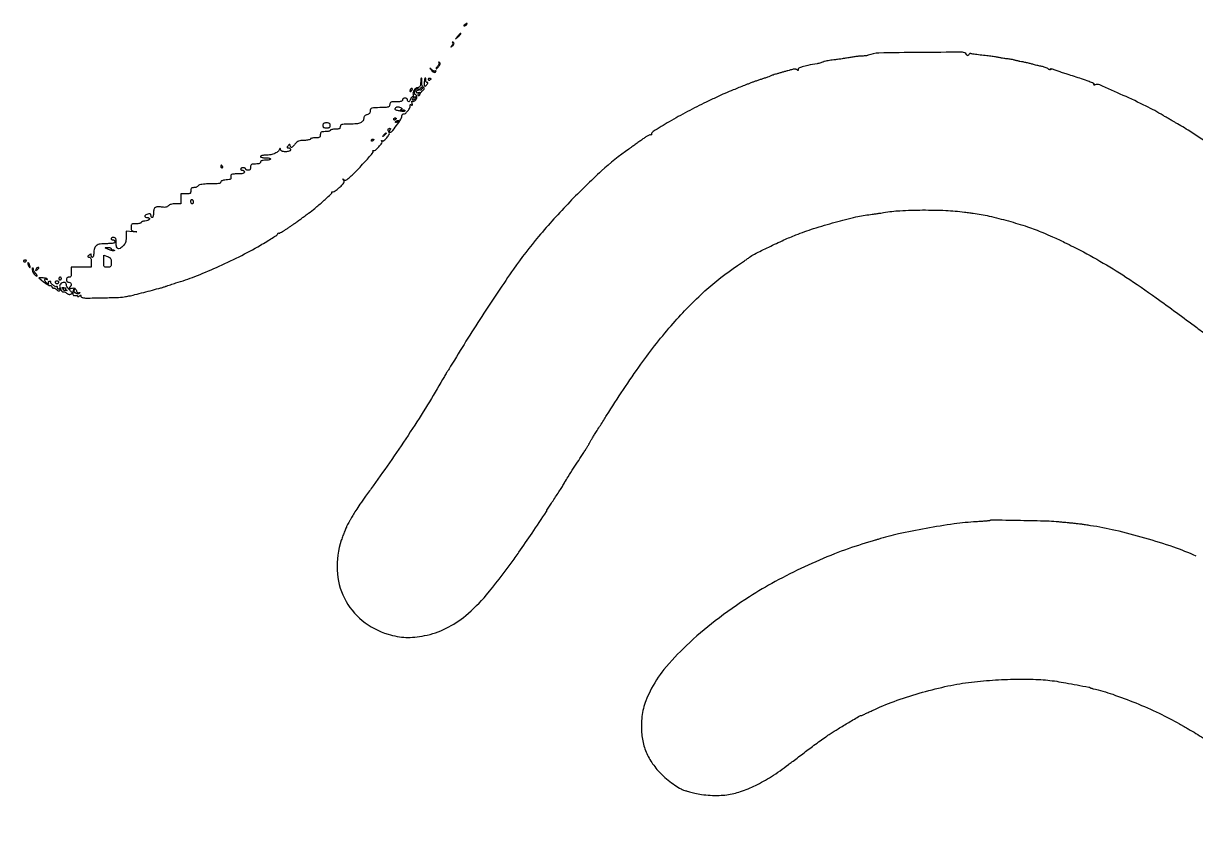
# Model space of a CAD drawing. Extents: x 123 to 7564, y 148 to 3762.
# Drawn here: x 2970 to 3911, y 1734 to 2378 of the extents above; entities that cross this region are included whole.
import ezdxf

# ---------------------------------------------------------------- set-up
doc = ezdxf.new("R2010")
doc.units = 0

msp = doc.modelspace()

# ---------------------------------------------------------------- linework, layer by layer
for points in [[(3324, 2377, 0.027275), (3323.445888, 2376.597454, 0.147021), (3323.239151, 2376.292684, 0.37991), (3323.327599, 2376.095709, 0.102799), (3323.690983, 2376.015313, 0.074131), (3324.192374, 2376.083483, 0.053889), (3324.713662, 2376.298248, 0.054031), (3325.175433, 2376.618541, 0.075854), (3325.5, 2377, 0.034464), (3325.886554, 2377.734105, 0.541951), (3325.758161, 2377.931144, 0.136158), (3325.281145, 2377.798791, 0.008108)], [(3318.404988, 2367.75), (3316.5, 2365.5), (3318.75, 2367.404988, 0.010402), (3320.102181, 2368.598996, 0.048385), (3320.795506, 2369.373826, 0.197337), (3320.898791, 2369.789444, 0.372044), (3320.654988, 2370, 0.191119), (3320.44834, 2369.918017, 0.007508), (3319.851732, 2369.339063, 0.012381), (3319.159969, 2368.612165, 0.008332)], [(3314.324657, 2362.342009, -0.188967), (3314.485663, 2361.973454, -0.073134), (3314.424724, 2361.409651, -0.05878), (3314.167948, 2360.749775, -0.04346), (3313.741324, 2360.092009, 0.002309), (3312.977097, 2359.102491, 0.480912), (3313.00289, 2358.998672, 0.27909), (3313.14961, 2359.015406, 0.001748), (3314.23899, 2359.863307, 0.086231), (3315.112532, 2360.831847, 0.13852), (3315.424789, 2361.891573, 0.209296), (3315.092387, 2362.674776, 0.191487), (3314.274316, 2363, 0.159357), (3314.101343, 2362.943435, 0.259352), (3314.038449, 2362.806715, 0.133007), (3314.113507, 2362.59508, 0.04506)], [(3303.252182, 2346.491477, -0.194858), (3303.418201, 2346.039271, -0.074142), (3303.294987, 2345.366171, -0.058954), (3302.922725, 2344.589259, -0.042766), (3302.341646, 2343.825021, 0.02168), (3301.734127, 2343.092239, 0.034471), (3301.287946, 2342.411136, 0.038003), (3301.029828, 2341.855754, 0.29912), (3301.089464, 2341.59181, 0.356439), (3301.348717, 2341.570376, 0.032663), (3301.893902, 2342.000185, 0.030718), (3302.550407, 2342.668525, 0.018239), (3303.251479, 2343.53801, 0.022382), (3304.066905, 2344.736732, 0.097998), (3304.365072, 2345.535621, 0.181975), (3304.247312, 2346.122073, 0.123216), (3303.751479, 2346.600394, 0.017176), (3303.299596, 2346.840194, 0.168649), (3303.088575, 2346.865506, 0.520378), (3303.045707, 2346.763082, 0.043402)], [(3297.383647, 2340.273581, 0.057821), (3298.615229, 2339.119115, 0.122409), (3299.815292, 2338.620246, 0.233393), (3300.641899, 2338.883404, 0.203753), (3301, 2339.725684, 0.163912), (3300.942188, 2339.897295, 0.258586), (3300.803526, 2339.958362, 0.130066), (3300.588413, 2339.879858, 0.044227), (3300.331152, 2339.664485, -0.234177), (3299.929532, 2339.52901, -0.060208), (3299.247439, 2339.706814, -0.048385), (3298.427036, 2340.125581, -0.032794), (3297.581152, 2340.747818, 0.000482), (3296.071522, 2342.016336, 0.506092), (3295.999489, 2341.998772, 0.280868), (3296.015819, 2341.892879, 0.00039)], [(3288.892171, 2333.75, 0.081043), (3288.844188, 2333.558474, 0.001673), (3288.7647, 2332.571913, 0.003873), (3288.684404, 2331.415194, 0.002591), (3288.609645, 2330.090556, -0.029463), (3288.427045, 2328.438823, -0.087953), (3288.04442, 2327.372341, -0.127146), (3287.415725, 2326.727678, -0.100151), (3286.49487, 2326.396368, 0.112276), (3284.740316, 2325.717165, 0.09154), (3283.298635, 2324.303658, 0.095294), (3282.49838, 2322.524491, 0.135826), (3282.562698, 2320.802457, -0.049373), (3282.708882, 2320.112085, -0.085984), (3282.672978, 2319.529472, -0.129147), (3282.468324, 2319.145756, -0.208953), (3282.134775, 2319, 0.162178), (3281.705805, 2318.857103, 0.060682), (3281.24206, 2318.4125, 0.051981), (3280.816746, 2317.765289, 0.042572), (3280.5, 2317, -0.071168), (3279.841125, 2315.634034, -0.197997), (3278.972074, 2315.054252, -0.331592), (3278.277589, 2315.383725, -0.122472), (3278, 2316.5, 0.130775), (3277.846791, 2317.075754, 0.10214), (3277.416667, 2317.5625, 0.08892), (3276.769411, 2317.888136, 0.072314), (3276, 2318, 0.072314), (3275.230589, 2317.888136, 0.08892), (3274.583333, 2317.5625, 0.10214), (3274.153209, 2317.075754, 0.130775), (3274, 2316.5, -0.198703), (3273.708015, 2315.794282, -0.123337), (3272.928258, 2315.326058, -0.05952), (3271.490111, 2315.069653, -0.014385), (3269.069551, 2315, 0.012653), (3266.251481, 2314.928675, 0.088803), (3264.918425, 2314.61971, 0.173977), (3264.204262, 2313.955201, 0.084151), (3263.819551, 2312.75, -0.07222), (3263.485654, 2311.611461, -0.149123), (3262.876112, 2310.924179, -0.10531), (3261.827031, 2310.553834, -0.026127), (3260, 2310.412372, 0.00239), (3251.876877, 2310.170134, 0.048777), (3249.443635, 2309.846896, 0.205516), (3248.399017, 2309.077331, 0.133402), (3248, 2307.608408, -0.063382), (3247.855004, 2306.46918, -0.11005), (3247.423078, 2305.623923, -0.104882), (3246.655948, 2305.015949, -0.053868), (3245.5, 2304.589356, 0.055478), (3244.473747, 2304.206878, 0.077254), (3243.678194, 2303.63677, 0.089607), (3243.175835, 2302.927209, 0.10977), (3243, 2302.135936, -0.147997), (3242.291846, 2299.795876, -0.140268), (3240.392686, 2298.182038, -0.081527), (3236.993277, 2297.266992, -0.025068), (3231.671259, 2297, 0.005706), (3227.088908, 2296.947704, 0.058118), (3225.208907, 2296.684822, 0.179132), (3224.336791, 2296.075879, 0.152862), (3224, 2295, -0.094959), (3223.804216, 2293.978414, -0.184152), (3223.25, 2293.375, -0.098846), (3222.150836, 2293.074821, -0.017388), (3220, 2293, 0.023598), (3218.467056, 2292.92761, 0.037669), (3217.175, 2292.70625, 0.04382), (3216.251055, 2292.387127, 0.295869), (3216, 2292, -0.295869), (3215.748945, 2291.612873, -0.04382), (3214.825, 2291.29375, -0.037669), (3213.532944, 2291.07239, -0.023598), (3212, 2291, 0.016149), (3209.678456, 2290.925001, 0.124134), (3208.65, 2290.59375, 0.201266), (3208.151756, 2289.888366, 0.05449), (3208, 2288.5, -0.05449), (3207.848244, 2287.111634, -0.201266), (3207.35, 2286.40625, -0.124134), (3206.321544, 2286.074999, -0.016149), (3204, 2286, 0.023598), (3202.467056, 2285.92761, 0.037669), (3201.175, 2285.70625, 0.04382), (3200.251055, 2285.387127, 0.295869), (3200, 2285, -0.320489), (3199.721695, 2284.610409, -0.032346), (3198.557363, 2284.29375, -0.031056), (3196.97135, 2284.072217, -0.019175), (3195.088894, 2284, 0.021391), (3192.329503, 2283.881896, 0.074625), (3190.600418, 2283.468784, 0.086736), (3189.209232, 2282.603278, 0.035443), (3187.653454, 2281, -0.009164), (3185.706441, 2278.770368, -0.124917), (3184.815501, 2278.178869, -0.381512), (3184.235728, 2278.418132, -0.064493), (3183.823324, 2279.655726, 0.020791), (3183.592652, 2280.621624, 0.335499), (3183.341592, 2280.811451, 0.212689), (3182.990555, 2280.655053, 0.010103), (3182.127555, 2279.655726, 0.014596), (3181.388962, 2278.709798, 0.198445), (3181.286268, 2278.29365, 0.333192), (3181.52628, 2278.05731, 0.033623), (3182.377555, 2278, -0.091307), (3182.996941, 2277.885941, -0.095788), (3183.523407, 2277.559375, -0.099536), (3183.875699, 2277.072293, -0.107348), (3184, 2276.5, -0.340322), (3183.00627, 2275.209108, -0.072547), (3180.000192, 2274.86539, -0.070281), (3176.965105, 2275.390528, -0.315629), (3175.936614, 2276.75, 0.01918), (3175.873434, 2277.595781, 0.511674), (3175.705054, 2277.690407, 0.183063), (3175.470191, 2277.450507, 0.007425), (3174.99187, 2276.312261, -0.155611), (3173.623815, 2274.660471, -0.054752), (3170.83462, 2273.275301, -0.047786), (3167.216401, 2272.328082, -0.039728), (3163.25, 2272.005577, 0.029143), (3162.004819, 2271.930794, 0.045484), (3160.954688, 2271.707888, 0.057172), (3160.22123, 2271.385362, 0.266635), (3160, 2271, 0.295869), (3160.251055, 2270.612873, 0.04382), (3161.175, 2270.29375, 0.037669), (3162.467056, 2270.07239, 0.023598), (3164, 2270, -0.023598), (3165.532944, 2269.92761, -0.037669), (3166.825, 2269.70625, -0.04382), (3167.748945, 2269.387127, -0.295869), (3168, 2269, -0.295869), (3167.748945, 2268.612873, -0.04382), (3166.825, 2268.29375, -0.037669), (3165.532944, 2268.07239, -0.023598), (3164, 2268, 0.020272), (3162.111825, 2267.923415, 0.069535), (3160.916667, 2267.65625, 0.128937), (3160.249641, 2267.184843, 0.176579), (3160, 2266.5, -0.176579), (3159.750359, 2265.815157, -0.128937), (3159.083333, 2265.34375, -0.069535), (3157.888175, 2265.076585, -0.020272), (3156, 2265, 0.016149), (3153.678456, 2264.925001, 0.124134), (3152.65, 2264.59375, 0.201266), (3152.151756, 2263.888366, 0.05449), (3152, 2262.5, -0.044917), (3151.893532, 2261.317234, -0.124434), (3151.55, 2260.5625, -0.149477), (3150.935258, 2260.142566, -0.07578), (3150, 2260, -0.048028), (3149.234582, 2260.073693, -0.068025), (3148.5875, 2260.29375, -0.088204), (3148.151477, 2260.618118, -0.191087), (3148, 2261, 0.191087), (3147.848523, 2261.381882, 0.088204), (3147.4125, 2261.70625, 0.068025), (3146.765418, 2261.926307, 0.048028), (3146, 2262, 0.048028), (3145.234582, 2261.926307, 0.068025), (3144.5875, 2261.70625, 0.088204), (3144.151477, 2261.381882, 0.191087), (3144, 2261, 0.148195), (3144.115568, 2260.618646, 0.098894), (3144.440625, 2260.29375, 0.082425), (3144.926543, 2260.074694, 0.064853), (3145.5, 2260, -0.099038), (3146.072457, 2259.885486, -0.097945), (3146.559375, 2259.559375, -0.097945), (3146.885486, 2259.072457, -0.099038), (3147, 2258.5, -0.212804), (3146.680571, 2257.783464, -0.117717), (3145.822857, 2257.317411, -0.053989), (3144.221253, 2257.066322, -0.011909), (3141.437142, 2257, 0.00785), (3138.033944, 2256.946565, 0.093645), (3136.754484, 2256.662943, 0.246945), (3136.224532, 2256.009875, 0.084113), (3136.187142, 2254.75, -0.072241), (3136.179673, 2253.51963, -0.214296), (3135.732968, 2252.826541, -0.112169), (3134.676909, 2252.437842, -0.014262), (3132.25, 2252.192502, 0.021194), (3130.341147, 2251.972769, 0.058471), (3129.03986, 2251.6073, 0.098074), (3128.273014, 2251.098141, 0.199886), (3128, 2250.442502, -0.277391), (3127.570686, 2249.728204, -0.07965), (3126.298086, 2249.293047, -0.03582), (3123.938486, 2249.058907, -0.006824), (3119.622445, 2249, 0.009021), (3115.519142, 2248.925963, 0.029648), (3112.823168, 2248.668088, 0.045842), (3111.031262, 2248.217668, 0.135874), (3110, 2247.5, -0.077115), (3109.350236, 2246.925329, -0.044437), (3108.42239, 2246.440625, -0.043151), (3107.379233, 2246.110678, -0.055078), (3106.377555, 2246, 0.051079), (3105.191986, 2245.878567, 0.152761), (3104.487756, 2245.487125, 0.145926), (3104.113319, 2244.750896, 0.045203), (3104, 2243.5, -0.05449), (3103.848244, 2242.111634, -0.201266), (3103.35, 2241.40625, -0.124134), (3102.321544, 2241.074999, -0.016149), (3100, 2241), (3096, 2241), (3096, 2237), (3096, 2233), (3091.622445, 2233, 0.026459), (3089.678868, 2232.897076, 0.041855), (3088.041243, 2232.58302, 0.050716), (3086.76309, 2232.080669, 0.100901), (3085.918833, 2231.402199, -0.08364), (3085.12651, 2230.719546, -0.078247), (3084.13621, 2230.314657, -0.064054), (3082.900321, 2230.18565, -0.034251), (3081.368946, 2230.327554, 0.034802), (3077.689518, 2230.664419, 0.142048), (3075.542765, 2230.092221, 0.188867), (3074.382031, 2228.58036, 0.070474), (3074, 2225.883369, -0.024317), (3073.92758, 2224.39517, -0.038715), (3073.70625, 2223.14074, -0.045643), (3073.386796, 2222.246921, -0.291977), (3073, 2222, -0.148195), (3072.618646, 2222.115568, -0.098894), (3072.29375, 2222.440625, -0.082425), (3072.074694, 2222.926543, -0.064853), (3072, 2223.5, 0.108648), (3071.793328, 2224.439879, 0.224239), (3071.229264, 2224.911829, 0.127066), (3070.220209, 2224.914615, 0.029106), (3068.581787, 2224.393011, 0.078201), (3067.353014, 2223.685392, 0.28183), (3067.061968, 2222.869919, 0.272224), (3067.656468, 2222.216427, 0.075409), (3069.083333, 2222, -0.137678), (3070.513748, 2221.598518, -0.428711), (3070.703163, 2220.724883, -0.156052), (3069.394175, 2219.699121, -0.064246), (3067.172988, 2219.186642, 0.02759), (3065.95746, 2218.998448, 0.041651), (3064.932065, 2218.690194, 0.049464), (3064.208191, 2218.318723, 0.254761), (3064, 2217.936642, -0.30418), (3063.756442, 2217.573332, -0.039929), (3062.825, 2217.275138, -0.035438), (3061.533045, 2217.067745, -0.022084), (3060, 2217, 0.015761), (3057.573054, 2216.923477, 0.143778), (3056.589847, 2216.566094, 0.20109), (3056.123751, 2215.787948, 0.035711), (3056, 2214.057498, 0.039924), (3056.133768, 2212.384867, 0.171428), (3056.604927, 2211.520702, 0.134307), (3057.589121, 2211.026866, 0.021137), (3059.75, 2210.687506, -0.012339), (3060.713411, 2210.553524, -0.905022), (3060.709375, 2210.489773, -0.022152), (3059.819434, 2210.496802, -0.002352), (3057.75, 2210.614676), (3052, 2210.969335), (3052, 2206.158982, -0.0228), (3051.88657, 2203.672748, -0.05726), (3051.516713, 2201.899066, -0.070918), (3050.815361, 2200.489061, -0.053409), (3049.685549, 2199.174314, -0.04647), (3047.118191, 2197.176358, -0.24385), (3045.39318, 2197.020551, -0.25186), (3044.310537, 2198.334842, -0.048938), (3044, 2201.5, 0.013964), (3043.930739, 2203.979415, 0.090841), (3043.638889, 2205.1875, 0.188085), (3043.035525, 2205.785276, 0.102588), (3042, 2206, 0.048028), (3041.234582, 2205.926307, 0.068025), (3040.5875, 2205.70625, 0.088204), (3040.151477, 2205.381882, 0.191087), (3040, 2205, 0.148195), (3040.115568, 2204.618646, 0.098894), (3040.440625, 2204.29375, 0.082425), (3040.926543, 2204.074694, 0.064853), (3041.5, 2204, -0.099038), (3042.072457, 2203.885486, -0.097945), (3042.559375, 2203.559375, -0.097945), (3042.885486, 2203.072457, -0.099038), (3043, 2202.5, -0.237333), (3042.631191, 2201.766778, -0.105617), (3041.620373, 2201.305328, -0.045622), (3039.707014, 2201.061755, -0.00886), (3036.222241, 2201, 0.035271), (3031.158168, 2200.642324, 0.123798), (3028.154468, 2199.41687, 0.161959), (3026.542034, 2197.13885, 0.073841), (3026, 2193.488569, -0.027116), (3025.927454, 2192.151844, -0.042708), (3025.70625, 2191.024767, -0.052528), (3025.385659, 2190.231625, -0.277219), (3025, 2190, -0.159372), (3024.618582, 2190.124743, -0.096868), (3024.29375, 2190.476593, -0.078585), (3024.074395, 2191.00198, -0.059737), (3024, 2191.622445, 0.033623), (3023.94269, 2192.47372, 0.333192), (3023.70635, 2192.713732, 0.198445), (3023.290202, 2192.611038, 0.014596), (3022.344274, 2191.872445, 0.010103), (3021.344947, 2191.009445, 0.212689), (3021.188549, 2190.658408, 0.335499), (3021.378376, 2190.407348, 0.020791), (3022.344274, 2190.176676, -0.138533), (3023.107758, 2189.790615, -0.114452), (3023.624, 2189.035063, -0.070197), (3023.914463, 2187.801915, -0.022795), (3024, 2185.926676), (3024, 2182), (3016, 2182), (3008, 2182), (3008, 2178, -0.017388), (3007.925179, 2175.849164, -0.098846), (3007.625, 2174.75, -0.184152), (3007.021586, 2174.195784, -0.094959), (3006, 2174, 0.072254), (3005.126841, 2173.873159, 0.124864), (3004.5, 2173.5, 0.124864), (3004.126841, 2172.873159, 0.072254), (3004, 2172, 0.072254), (3004.126841, 2171.126841, 0.124864), (3004.5, 2170.5, 0.124864), (3005.126841, 2170.126841, 0.072254), (3006, 2170, -0.128139), (3007.289133, 2169.664108, -0.22158), (3007.924537, 2168.783241, -0.164945), (3007.745765, 2167.497488, -0.072893), (3006.75, 2166.074672, 0.040383), (3006.208481, 2165.398734, 0.447273), (3006.283478, 2165.100619, 0.15596), (3006.796788, 2165.010525, 0.009956), (3008.322225, 2165.249807, -0.037575), (3009.822349, 2165.400913, -0.126116), (3010.777212, 2165.181735, -0.136479), (3011.465626, 2164.543209, -0.047128), (3012.070352, 2163.31496, 0.042255), (3012.526454, 2162.365382, 0.087214), (3013.059259, 2161.740748, 0.132956), (3013.616141, 2161.487893, 0.18079), (3014.152636, 2161.594334, -0.028827), (3014.613128, 2161.843478, -0.316258), (3014.809059, 2161.808974, -0.315497), (3014.843281, 2161.61273, -0.028757), (3014.59382, 2161.151804, -0.270045), (3013.473458, 2160.554628, -0.124849), (3011.833239, 2161.037324, -0.116739), (3010.55026, 2162.274057, -0.238824), (3010.410986, 2163.62863, 0.036553), (3010.572202, 2164.162372, 0.132326), (3010.557131, 2164.513748, 0.315263), (3010.389581, 2164.642184, 0.150313), (3010.113546, 2164.570175, 0.148609), (3009.780444, 2164.192038, 0.039618), (3009.503667, 2163.428859, 0.036545), (3009.313541, 2162.46956, 0.030659), (3009.25, 2161.434294, 0.031121), (3009.331247, 2160.130216, 0.151548), (3009.63303, 2159.463859, 0.211271), (3010.192929, 2159.208216, 0.06702), (3011.125, 2159.322437, -0.050239), (3011.842971, 2159.434905, -0.083862), (3012.449219, 2159.366511, -0.121902), (3012.849996, 2159.135826, -0.204248), (3013, 2158.783936, 0.262231), (3013.150318, 2158.517032, 0.18852), (3013.494637, 2158.457111, 0.085738), (3014.038651, 2158.669005, 0.034771), (3014.691958, 2159.127555, -0.017267), (3015.309514, 2159.594085, -0.096056), (3015.686945, 2159.763053, -0.513272), (3015.801669, 2159.662632, -0.111226), (3015.703206, 2159.36369, 0.159884), (3015.592867, 2158.87631, 0.146998), (3015.786971, 2158.399158, 0.10424), (3016.290322, 2157.988098, 0.055381), (3017.045002, 2157.698483, 0.066564), (3020.170649, 2157.312565, 0.002291), (3032.50152, 2157.493441, 0.004108), (3044.360315, 2157.819232, 0.024599), (3050.515069, 2158.342848, 0.017398), (3054.26029, 2158.981315, 0.008652), (3058.958704, 2160.036649, 0.004513), (3066.186108, 2161.861158, 0.000757), (3080, 2165.503673, 0.009053), (3081.102959, 2165.817774, 0.006064), (3082.353125, 2166.215029, 0.006107), (3083.555307, 2166.629513, 0.011965), (3084.5, 2166.993922, -0.01527), (3085.613584, 2167.415047, -0.003465), (3087.528125, 2168.058186, -0.003585), (3089.747656, 2168.769116, -0.003476), (3092, 2169.455643, 0.020451), (3107.094731, 2174.62265, 0.012267), (3124.584807, 2181.919243, 0.011818), (3142.721481, 2190.533105, 0.013007), (3159.851434, 2199.737201, 0.005395), (3165.004318, 2202.755327, 0.008095), (3169.428743, 2205.509713, 0.00398), (3173.103472, 2207.922427, 0.155088), (3173.706219, 2208.676801, -0.055656), (3173.94974, 2209.14731, -0.08615), (3174.264404, 2209.477926, -0.117222), (3174.597201, 2209.620541, -0.183275), (3174.89959, 2209.562057, 0.254602), (3175.376872, 2209.535797, 0.012369), (3176.842506, 2210.277309, 0.017594), (3178.595879, 2211.300651, 0.011524), (3180.544805, 2212.595811, -0.000791), (3182.625281, 2214.043718, -0.000718), (3184.778787, 2215.532827, -0.000718), (3186.709656, 2216.859811, -0.002309), (3188, 2217.735142, 0.005952), (3189.146164, 2218.524919, 0.003234), (3190.536514, 2219.521113, 0.003221), (3191.937919, 2220.552867, 0.005096), (3193.124304, 2221.457131, -0.003872), (3194.333906, 2222.383784, -0.002198), (3195.811327, 2223.487407, -0.002195), (3197.30958, 2224.586214, -0.00362), (3198.586424, 2225.5, 0.020931), (3203.630263, 2229.380503, 0.008446), (3210.193358, 2235.073472, 0.002271), (3216.934856, 2241.17924, 0.287623), (3217.225223, 2242.227706, -0.081127), (3217.185037, 2242.539815, -0.24727), (3217.287659, 2242.719606, -0.217521), (3217.50817, 2242.750445, -0.066135), (3217.823625, 2242.609006, 0.269211), (3218.389352, 2242.593376, 0.01888), (3219.807028, 2243.43565, 0.022657), (3221.503251, 2244.644419, 0.014822), (3223.349469, 2246.180926, 0.010138), (3225.87344, 2248.504175, 0.067514), (3226.934673, 2249.839057, 0.160792), (3227.163017, 2250.869827, 0.141338), (3226.751068, 2251.89625, -0.002146), (3225.992034, 2252.877919, -0.37583), (3225.999993, 2252.999993, -0.376568), (3226.121914, 2253.008101, -0.002148), (3227.103248, 2252.249348, 0.27465), (3228.435637, 2252.080046, 0.067338), (3230.40561, 2253.272089, 0.02726), (3233.571501, 2256.123283, 0.003623), (3239.879535, 2262.552307, 0.006453), (3244.119683, 2267.051656, 0.01045), (3247.594062, 2270.997516, 0.00443), (3250.407343, 2274.391025, 0.319474), (3250.451957, 2275.077735, -0.053692), (3250.282155, 2275.432604, -0.184708), (3250.288749, 2275.683366, -0.274913), (3250.448662, 2275.803086, -0.101855), (3250.739773, 2275.774777, 0.264578), (3252.214483, 2276.100452, 0.025094), (3254.929856, 2278.812742, 0.024556), (3257.353594, 2281.76931, 0.306916), (3257.411348, 2283.143442, -0.029016), (3257.169997, 2283.589934, -0.263632), (3257.186612, 2283.802539, -0.357195), (3257.359727, 2283.854412, -0.039662), (3257.754341, 2283.651826, 0.330031), (3259.135744, 2283.768105, 0.039507), (3261.403321, 2286.105232, 0.039168), (3263.303162, 2288.80604, 0.280389), (3263.284807, 2290.334672, -0.043585), (3262.592737, 2291.691622, -0.120062), (3262.43808, 2292.746776, -0.211864), (3262.806369, 2293.403651, -0.161956), (3263.597069, 2293.666667, -0.057027), (3264.180358, 2293.599923, -0.276038), (3264.410735, 2293.378082, -0.207313), (3264.357763, 2293.010769, -0.035181), (3263.935565, 2292.422361, 0.056395), (3263.57567, 2291.873109, 0.104007), (3263.438917, 2291.35928, 0.135528), (3263.534348, 2290.92554, 0.133596), (3263.83914, 2290.599417, 0.37486), (3265.21166, 2290.826157, 0.010974), (3269.140408, 2295.807262, 0.015627), (3272.739335, 2300.906073, 0.138894), (3273.562691, 2303.5, -0.063346), (3273.681161, 2304.244243, -0.093962), (3273.980426, 2304.830833, -0.121356), (3274.407979, 2305.169657, -0.162377), (3274.896734, 2305.221985, 0.241657), (3276.313806, 2305.597343, 0.040671), (3278.300786, 2307.70329, 0.0416), (3279.943073, 2310.146091, 0.185708), (3280.182211, 2311.824751, -0.059232), (3280.124533, 2312.359724, -0.245132), (3280.273186, 2312.637277, -0.236412), (3280.591434, 2312.68018, -0.055877), (3281.090642, 2312.44398, 0.081897), (3281.615982, 2312.227947, 0.352945), (3281.89893, 2312.365282, 0.153438), (3281.965176, 2312.850005, 0.021779), (3281.750782, 2313.845008, -0.026074), (3281.586069, 2314.642635, -0.066744), (3281.57535, 2315.23105, -0.174972), (3281.713589, 2315.509012, -0.341526), (3281.945937, 2315.533413, 0.24488), (3283.144091, 2315.445472, 0.103284), (3284.503608, 2316.401503, 0.095263), (3285.443449, 2317.893512, 0.186773), (3285.447437, 2319.276381, 0.03774), (3285.135397, 2319.936025, 0.046473), (3284.745492, 2320.493687, 0.053343), (3284.339918, 2320.88006, 0.16512), (3283.986631, 2321, -0.418595), (3283.463554, 2321.530949, -0.084264), (3283.731989, 2322.980839, -0.063122), (3284.559927, 2324.581781, -0.151399), (3285.598542, 2325.39944, -0.060361), (3286.134967, 2325.534034, -0.106273), (3286.588322, 2325.494724, -0.150175), (3286.886063, 2325.292613, -0.170707), (3287, 2324.968615, -0.102345), (3286.923543, 2324.599, -0.098664), (3286.70625, 2324.284531, -0.097132), (3286.381687, 2324.07383, -0.095827), (3286, 2324, 0.109914), (3285.618501, 2323.91511, 0.099889), (3285.29375, 2323.674822, 0.095054), (3285.075946, 2323.315658, 0.089132), (3285, 2322.893011, 0.173013), (3285.132749, 2322.520858, 0.151815), (3285.478449, 2322.292286, 0.105146), (3286.008268, 2322.253356, 0.057622), (3286.641444, 2322.415903, -0.012731), (3287.541716, 2322.735322, -0.389672), (3287.741192, 2322.644403, -0.27071), (3287.707299, 2322.382614, -0.008807), (3287.018999, 2321.522892, 0.025256), (3286.498538, 2320.827094, 0.125429), (3286.335979, 2320.370694, 0.296009), (3286.475102, 2320.105392, 0.128765), (3286.877555, 2320, 0.084286), (3287.306203, 2320.072775, 0.093202), (3287.670282, 2320.282307, 0.100484), (3287.913758, 2320.594464, 0.116046), (3288, 2320.961045, -0.127456), (3288.127105, 2321.451569, -0.027875), (3288.596376, 2322.195391, -0.027313), (3289.253048, 2323.018876, -0.023251), (3290.030216, 2323.813523, 0.020555), (3291.117572, 2324.913414, 0.141321), (3291.450158, 2325.588459, 0.212579), (3291.301736, 2326.189951, 0.05436), (3290.587232, 2326.927604, -0.096279), (3290.015848, 2327.625425, -0.058619), (3289.622206, 2328.619517, -0.05234), (3289.436482, 2329.805402, -0.044192), (3289.484196, 2331.075126, 0.023807), (3289.606944, 2332.63992, 0.062204), (3289.501735, 2333.761039, 0.364317), (3289.220597, 2333.976646, 0.287305)], [(3280.666667, 2325.333333, 0.063896), (3280.411277, 2325.002755, 0.039129), (3280.195833, 2324.558958, 0.038674), (3280.048893, 2324.07784, 0.054831), (3280, 2323.633333, 0.142677), (3280.093678, 2323.31173, 0.290264), (3280.322581, 2323.204271, 0.131573), (3280.693024, 2323.355562, 0.034019), (3281.183333, 2323.783333, 0.041736), (3281.5985, 2324.274266, 0.061283), (3281.867292, 2324.770833, 0.080535), (3281.959631, 2325.197768, 0.212536), (3281.85, 2325.483333, 0.128169), (3281.601612, 2325.629018, 0.100736), (3281.289271, 2325.652396, 0.089268), (3280.96028, 2325.549128, 0.075941)], [(3289.183333, 2324.783333, -0.034019), (3288.693024, 2324.355562, -0.131573), (3288.322581, 2324.204271, -0.290264), (3288.093678, 2324.31173, -0.142677), (3288, 2324.633333, -0.094783), (3288.175276, 2325.54964, -0.102202), (3288.674729, 2326.309147, -0.145728), (3289.299565, 2326.647242, -0.253202), (3289.85, 2326.483333, -0.212536), (3289.959631, 2326.197768, -0.080535), (3289.867292, 2325.770833, -0.061283), (3289.5985, 2325.274266, -0.041736)], [(3291.9311, 2333.75, 0.038879), (3291.595875, 2332.018201, 0.025892), (3291.471134, 2329.999537, 0.019083), (3291.523161, 2328.156347, 0.242291), (3291.869754, 2327.580496, 0.243712), (3292.240478, 2327.552465, 0.067035), (3292.759507, 2327.861124, 0.051703), (3293.332491, 2328.420842, 0.0339), (3293.873673, 2329.169326, 0.020528), (3294.299887, 2329.918588, 0.083123), (3294.459732, 2330.417112, 0.384484), (3294.345638, 2330.587625, 0.202853), (3294.073825, 2330.545626, -0.225734), (3293.462694, 2330.478408, -0.208206), (3292.996155, 2330.908718, -0.101166), (3292.783107, 2331.891011, -0.042159), (3292.881579, 2333.25, 0.157467), (3292.814614, 2333.676421, 0.155841), (3292.510723, 2333.985254, 0.218605), (3292.159293, 2334.00419, 0.235532)], [(3294.613087, 2332.817021, 0.108766), (3294.88478, 2332.536973, 0.099739), (3295.257398, 2332.385962, 0.095385), (3295.673795, 2332.387618, 0.090093), (3296.069098, 2332.542705, 0.02679), (3296.852054, 2333.086603, 0.350126), (3296.929499, 2333.40792, 0.269722), (3296.618676, 2333.623697, 0.019984), (3295.543989, 2333.666667, 0.059057), (3295.024148, 2333.605052, 0.126631), (3294.669932, 2333.417083, 0.191218), (3294.534562, 2333.139071, 0.158515)], [(3283.979944, 2317.475834, -0.030935), (3283.46205, 2316.924986, -0.05004), (3282.952146, 2316.533822, -0.066988), (3282.52273, 2316.341746, -0.274667), (3282.257364, 2316.409303, -0.264952), (3282.077607, 2317.065454, -0.097357), (3282.506143, 2317.964713, -0.084765), (3283.310438, 2318.733547, -0.149534), (3284.181462, 2319, -0.176123), (3284.514408, 2318.878966, -0.256649), (3284.625144, 2318.594311, -0.110288), (3284.451416, 2318.120064, -0.030483)], [(3272.502058, 2310.360837, -0.028703), (3273.328105, 2309.988179, -0.224533), (3273.575867, 2309.660819, -0.258538), (3273.462567, 2309.294379, -0.03683), (3272.833846, 2308.77409, 0.031106), (3272.306522, 2308.347773, 0.526678), (3272.332943, 2308.161351, 0.160305), (3272.691231, 2308.109919, 0.010107), (3273.75, 2308.319634, -0.041655), (3274.611953, 2308.43451, -0.06968), (3275.339063, 2308.368964, -0.10269), (3275.8243, 2308.144245, -0.237424), (3276, 2307.795089, -0.302684), (3275.748709, 2307.418016, -0.077842), (3275.000857, 2307.235198, -0.047552), (3273.824339, 2307.247725, -0.019749), (3272.25, 2307.477894, -0.007195), (3269.398328, 2308.053153, -0.090577), (3268.388487, 2308.473111, -0.294715), (3268.131937, 2309.043265, -0.101142), (3268.458881, 2309.933469, -0.094045), (3269.103186, 2310.637525, -0.135021), (3269.886086, 2310.944546, -0.091182), (3270.946707, 2310.863195, -0.027005)], [(3210, 2296, 0.081208), (3210.159458, 2295.024683, 0.166173), (3210.625, 2294.416667, 0.116834), (3211.499083, 2294.092253, 0.030703), (3213, 2294, 0.030703), (3214.500917, 2294.092253, 0.116834), (3215.375, 2294.416667, 0.166173), (3215.840542, 2295.024683, 0.081208), (3216, 2296, 0.081208), (3215.840542, 2296.975317, 0.166173), (3215.375, 2297.583333, 0.116834), (3214.500917, 2297.907747, 0.030703), (3213, 2298, 0.030703), (3211.499083, 2297.907747, 0.116834), (3210.625, 2297.583333, 0.166173), (3210.159458, 2296.975317, 0.081208)], [(3269, 2301.559017, -0.151918), (3268.934461, 2301.34829, -0.038439), (3268.70625, 2301.066025, -0.035638), (3268.382774, 2300.768994, -0.029505), (3268, 2300.5, -0.082592), (3267.6179, 2300.343488, -0.161196), (3267.29375, 2300.3746, -0.182303), (3267.078288, 2300.586039, -0.108972), (3267, 2300.940983, -0.093332), (3267.076123, 2301.345238, -0.09642), (3267.29375, 2301.688914, -0.099167), (3267.618444, 2301.918938, -0.105053), (3268, 2302, -0.042167), (3268.382849, 2301.967655, -0.061769), (3268.70625, 2301.870461, -0.081139), (3268.92554, 2301.727648, -0.210953)], [(3271, 2299.606989, -0.2252), (3270.911231, 2299.419896, -0.029412), (3270.544118, 2299.154486, -0.029555), (3270.042538, 2298.875192, -0.020646), (3269.448062, 2298.618443, -0.036408), (3268.868281, 2298.443138, -0.155351), (3268.512472, 2298.474315, -0.32948), (3268.393111, 2298.674071, -0.1144), (3268.507079, 2299.011454, -0.115814), (3269.098109, 2299.603931, -0.080554), (3269.973761, 2299.969265, -0.115534), (3270.708846, 2299.972535, -0.349578)], [(3261, 2289.622445, -0.184603), (3260.91885, 2289.410139, -0.013803), (3260.485938, 2288.952641, -0.017649), (3259.920402, 2288.425681, -0.012436), (3259.25, 2287.872445, -0.001576), (3258.120493, 2286.99236, -0.377591), (3258, 2287, -0.377591), (3257.99236, 2287.120493, -0.001576), (3258.872445, 2288.25, -0.017685), (3259.76332, 2289.306759, -0.065617), (3260.426111, 2289.869516, -0.241985), (3260.806605, 2289.90695, -0.307699)], [(3251, 2284.559017, -0.151918), (3250.934461, 2284.34829, -0.038439), (3250.70625, 2284.066025, -0.035638), (3250.382774, 2283.768994, -0.029505), (3250, 2283.5, -0.082592), (3249.6179, 2283.343488, -0.161196), (3249.29375, 2283.3746, -0.182303), (3249.078288, 2283.586039, -0.108972), (3249, 2283.940983, -0.093332), (3249.076123, 2284.345238, -0.09642), (3249.29375, 2284.688914, -0.099167), (3249.618444, 2284.918938, -0.105053), (3250, 2285, -0.042167), (3250.382849, 2284.967655, -0.061769), (3250.70625, 2284.870461, -0.081139), (3250.92554, 2284.727648, -0.210953)], [(3128, 2263, 0.105053), (3128.081062, 2262.618444, 0.099167), (3128.311086, 2262.29375, 0.09642), (3128.654762, 2262.076123, 0.093332), (3129.059017, 2262, 0.108972), (3129.413961, 2262.078288, 0.182303), (3129.6254, 2262.29375, 0.161196), (3129.656512, 2262.6179, 0.082592), (3129.5, 2263, 0.029505), (3129.231006, 2263.382774, 0.035638), (3128.933975, 2263.70625, 0.038439), (3128.65171, 2263.934461, 0.151918), (3128.440983, 2264, 0.210953), (3128.272352, 2263.92554, 0.081139), (3128.129539, 2263.70625, 0.061769), (3128.032345, 2263.382849, 0.042167)], [(3106, 2234.440983, -0.067639), (3105.925146, 2233.890182, -0.08433), (3105.70625, 2233.423289, -0.09965), (3105.38134, 2233.111069, -0.142666), (3105, 2233, -0.195654), (3104.618015, 2233.155423, -0.086673), (3104.29375, 2233.604836, -0.066561), (3104.073608, 2234.270941, -0.0466), (3104, 2235.059017, -0.047867), (3104.071541, 2235.804599, -0.104212), (3104.29375, 2236.33165, -0.181468), (3104.621877, 2236.558599, -0.202618), (3105, 2236.5, -0.08825), (3105.382836, 2236.157656, -0.053305), (3105.70625, 2235.640225, -0.051278), (3105.925833, 2235.038022, -0.061875)], [(3040, 2197, 0.166817), (3040.133074, 2196.612237, 0.089519), (3040.514062, 2196.270559, 0.072185), (3041.080596, 2196.025421, 0.054847), (3041.75, 2195.921053, -0.024898), (3042.362784, 2195.862744, -0.147987), (3042.650632, 2195.72776, -0.444745), (3042.650888, 2195.558128, -0.086742), (3042.358535, 2195.373898, -0.12605), (3041.70823, 2195.283267, -0.026459), (3040.565806, 2195.473741, -0.026172), (3039.22805, 2195.844617, -0.022176), (3037.858535, 2196.371271, -0.001982), (3035.50995, 2197.407239, -0.196643), (3035.26482, 2197.663567, -0.513291), (3035.38224, 2197.845272, -0.004746), (3037.25, 2197.918426, -0.034581), (3038.303382, 2197.876818, -0.053479), (3039.192187, 2197.682288, -0.070695), (3039.801981, 2197.377517, -0.246349)], [(2969.613087, 2186.817021, 0.108766), (2969.88478, 2186.536973, 0.099739), (2970.257398, 2186.385962, 0.095385), (2970.673795, 2186.387618, 0.090093), (2971.069098, 2186.542705, 0.02679), (2971.852054, 2187.086603, 0.350126), (2971.929499, 2187.40792, 0.269722), (2971.618676, 2187.623697, 0.019984), (2970.543989, 2187.666667, 0.059057), (2970.024148, 2187.605052, 0.126631), (2969.669932, 2187.417083, 0.191218), (2969.534562, 2187.139071, 0.158515)], [(2973.085598, 2185.5, 0.063775), (2973.357286, 2184.026174, 0.042982), (2974.017282, 2182.445723, 0.1286), (2974.579645, 2181.826475, 0.583191), (2974.914402, 2182, 0.053798), (2974.865933, 2182.682866, 0.029384), (2974.668473, 2183.5, 0.028934), (2974.367204, 2184.315929, 0.040566), (2974, 2185, 0.025013), (2973.628728, 2185.515951, 0.099487), (2973.331527, 2185.765625, 0.36682), (2973.157983, 2185.729945, 0.181913)], [(3040, 2185.780762, -0.017882), (3039.918702, 2183.508278, -0.150941), (3039.551627, 2182.565064, -0.194328), (3038.761513, 2182.116689, -0.033085), (3037, 2182, -0.038246), (3035.183468, 2182.139155, -0.220918), (3034.402652, 2182.659428, -0.127649), (3034.063202, 2183.779521, -0.010083), (3034, 2186.913136), (3034, 2191.826272), (3037, 2190.693898, -0.039724), (3038.623473, 2189.928944, -0.126386), (3039.47675, 2189.099602, -0.110669), (3039.88649, 2187.894496, -0.026831)], [(2976.514505, 2179.924682, 0.057323), (2977.082229, 2178.119946, 0.058978), (2978.041004, 2176.509951, 0.06699), (2979.184944, 2175.373573, 0.16351), (2980.296759, 2175, 0.407904), (2980.50353, 2175.202355, 0.119231), (2980.39825, 2175.68273, 0.052609), (2979.931017, 2176.430943, 0.022717), (2979.165168, 2177.324187, -0.024078), (2978.370176, 2178.256544, -0.037932), (2977.792204, 2179.134749, -0.043955), (2977.471966, 2179.854971, -0.286453), (2977.557385, 2180.224052, 0.156235), (2977.695761, 2180.492837, 0.129515), (2977.666019, 2180.81476, 0.100874), (2977.463797, 2181.144006, 0.066437), (2977.118805, 2181.426575, 0.184573), (2976.752202, 2181.496523, 0.258475), (2976.498803, 2181.29061, 0.110648), (2976.410968, 2180.753635, 0.03301)], [(2979.584097, 2180.358556, 0.012731), (2979.264678, 2179.458284, 0.389672), (2979.355597, 2179.258808, 0.27071), (2979.617386, 2179.292701, 0.008807), (2980.477108, 2179.981001, 0.017238), (2981.562498, 2180.946872, 0.127361), (2981.925, 2181.530548, 0.389178), (2981.765008, 2181.870501, 0.097466), (2981.106989, 2182, 0.148172), (2980.719384, 2181.882557, 0.058677), (2980.291272, 2181.517826, 0.05126), (2979.891147, 2180.986565, 0.0442)], [(2985.700827, 2170.3254, 0.019817), (2987.241071, 2169.107464, 0.026961), (2988.72687, 2168.143473, 0.026139), (2989.996424, 2167.499609, 0.189532), (2990.667241, 2167.471101, -0.134108), (2991.15905, 2167.503373, -0.096536), (2991.669705, 2167.291327, -0.084015), (2992.121482, 2166.867329, -0.070884), (2992.44078, 2166.29373, 0.044358), (2992.716143, 2165.730978, 0.085396), (2993.043908, 2165.352795, 0.141622), (2993.366651, 2165.214457, 0.231237), (2993.642586, 2165.309253, -0.222545), (2993.977287, 2165.43046, -0.076593), (2994.489801, 2165.303194, -0.058249), (2995.090756, 2164.964952, -0.039115), (2995.690476, 2164.452381, 0.048557), (2996.905691, 2163.452765, 0.118809), (2997.984554, 2163.053054, 0.234323), (2998.695644, 2163.306224, 0.194503), (2999, 2164.059017, 0.108972), (2998.921712, 2164.413961, 0.182303), (2998.70625, 2164.6254, 0.161196), (2998.3821, 2164.656512, 0.082592), (2998, 2164.5, -0.146489), (2997.620597, 2164.397987, -0.191582), (2997.29375, 2164.538811, -0.134005), (2997.072951, 2164.925364, -0.063222), (2997, 2165.5, 0.053769), (2996.937278, 2166.081568, 0.11649), (2996.744166, 2166.484623, 0.18852), (2996.458792, 2166.647787, 0.176886), (2996.129077, 2166.579774, -0.276805), (2995.103602, 2166.565942, -0.034259), (2993.174377, 2167.871941, -0.035938), (2991.509367, 2169.378343, -0.407821), (2991.518188, 2170.184855, 0.297432), (2991.55618, 2170.365584, 0.19585), (2991.405202, 2170.525134, 0.077099), (2991.017266, 2170.633458, 0.029609), (2990.456967, 2170.666667, 0.084034), (2989.841219, 2170.562444, 0.17588), (2989.469616, 2170.259757, 0.160406), (2989.358678, 2169.765864, 0.067416), (2989.516979, 2169.095158, -0.053574), (2989.674016, 2168.503323, -0.555069), (2989.517843, 2168.36918, -0.114382), (2989.088756, 2168.621494, -0.010088), (2988.18789, 2169.511824, -0.051163), (2987.047492, 2170.954617, -0.154392), (2986.728694, 2172.151735, -0.397498), (2987.232788, 2172.638587, -0.133694), (2988.319098, 2172.355987, 0.018165), (2988.745675, 2172.131737, 0.239456), (2988.918475, 2172.135607, 0.452844), (2988.945625, 2172.252666, 0.029293), (2988.697386, 2172.558955, 0.116591), (2988.192864, 2172.903377, 0.030377), (2987.250301, 2173.20129, 0.029184), (2986.104213, 2173.418195, 0.026184), (2984.898213, 2173.510437), (2981.901653, 2173.582313)], [(2995, 2170, 0.148195), (2995.115568, 2169.618646, 0.098894), (2995.440625, 2169.29375, 0.082425), (2995.926543, 2169.074694, 0.064853), (2996.5, 2169, 0.064853), (2997.073457, 2169.074694, 0.082425), (2997.559375, 2169.29375, 0.098894), (2997.884432, 2169.618646, 0.148195), (2998, 2170, 0.148195), (2997.884432, 2170.381354, 0.098894), (2997.559375, 2170.70625, 0.082425), (2997.073457, 2170.925306, 0.064853), (2996.5, 2171, 0.064853), (2995.926543, 2170.925306, 0.082425), (2995.440625, 2170.70625, 0.098894), (2995.115568, 2170.381354, 0.148195)], [(2998, 2173, 0.099038), (2998.076342, 2172.618362, 0.097945), (2998.29375, 2172.29375, 0.097945), (2998.618362, 2172.076342, 0.099038), (2999, 2172, 0.099038), (2999.381638, 2172.076342, 0.097945), (2999.70625, 2172.29375, 0.097945), (2999.923658, 2172.618362, 0.099038), (3000, 2173, 0.099038), (2999.923658, 2173.381638, 0.097945), (2999.70625, 2173.70625, 0.097945), (2999.381638, 2173.923658, 0.099038), (2999, 2174, 0.099038), (2998.618362, 2173.923658, 0.097945), (2998.29375, 2173.70625, 0.097945), (2998.076342, 2173.381638, 0.099038)], [(2999.299274, 2168.556917, 0.072612), (2998.777225, 2167.752682, 0.108116), (2998.598548, 2166.936015, 0.081487), (2998.759447, 2165.955301, 0.027358), (2999.299274, 2164.603477, 0.035201), (2999.83221, 2163.639446, 0.051154), (3000.441037, 2162.882851, 0.064219), (3001.031209, 2162.422238, 0.223852), (3001.5, 2162.378035, -0.138855), (3002.003146, 2162.413559, -0.047328), (3002.709372, 2162.195063, -0.0427), (3003.483535, 2161.792046, -0.037742), (3004.212755, 2161.248231, 0.062475), (3005.007721, 2160.714303, 0.057827), (3005.930686, 2160.376222, 0.06083), (3006.855838, 2160.270216, 0.089987), (3007.65629, 2160.421601, 0.073466), (3008.47845, 2160.884809, 0.311154), (3008.640632, 2161.395086, 0.121651), (3008.213394, 2162.111569, 0.01083), (3006.693536, 2163.583351, -0.035208), (3005.662807, 2164.683702, -0.034704), (3004.791226, 2165.922884, -0.036816), (3004.185985, 2167.114404, -0.099424), (3004, 2168.040469, 0.181202), (3003.522901, 2169.313726, 0.188263), (3002.335011, 2169.934567, 0.141271), (3000.747237, 2169.65996, 0.099861)], [(3003.424491, 2164.877824, 0.171342), (3003.35765, 2164.57054, 0.119958), (3003.484911, 2164.236478, 0.090625), (3003.795553, 2163.924659, 0.059855), (3004.243769, 2163.68733, -0.097992), (3004.516324, 2163.515402, -0.544843), (3004.490395, 2163.376904, -0.093655), (3004.095311, 2163.296321, -0.015716), (3003.319278, 2163.309506, -0.031917), (3002.513473, 2163.400322, -0.06511), (3001.907498, 2163.591815, -0.119558), (3001.59007, 2163.845423, -0.312705), (3001.575509, 2164.122176, 0.171342), (3001.64235, 2164.42946, 0.119958), (3001.515089, 2164.763522, 0.090625), (3001.204447, 2165.075341, 0.059855), (3000.756231, 2165.31267, -0.097992), (3000.483676, 2165.484598, -0.544843), (3000.509605, 2165.623096, -0.093655), (3000.904689, 2165.703679, -0.015716), (3001.680722, 2165.690494, -0.031917), (3002.486527, 2165.599678, -0.06511), (3003.092502, 2165.408185, -0.119558), (3003.40993, 2165.154577, -0.312705)]]:
    msp.add_lwpolyline(points, format="xyb", close=True)
for points in [[(3928.618926, 2276.731105, 0.002591), (3906.413994, 2291.330403, 0.016989), (3895, 2298.210484, -0.002841), (3892.884455, 2299.40543, -0.001398), (3890.20625, 2300.948285, -0.001387), (3887.433981, 2302.565959, -0.002021), (3885, 2304.00856, 0.019796), (3871.326973, 2311.468994, 0.009079), (3852.96286, 2320.153512, 0.003223), (3834.056145, 2328.531875, 0.196756), (3830.431635, 2328.61214, -0.036561), (3829.876097, 2328.44435, -0.132368), (3829.510392, 2328.460076, -0.315274), (3829.37673, 2328.634522, -0.150253), (3829.451736, 2328.921907, 0.453571), (3829.202569, 2329.732951, 0.014162), (3825.59165, 2331.228941, 0.011896), (3819.545556, 2333.372142, 0.00206), (3808, 2337.105511, -0.001769), (3804.193085, 2338.334071, -0.002107), (3800.610974, 2339.520823, -0.001822), (3797.598078, 2340.545335, -0.013664), (3796.186293, 2341.074716, 0.014514), (3795.110829, 2341.475903, 0.108588), (3794.573011, 2341.536224, 0.415689), (3794.410933, 2341.335076, 0.111434), (3794.559417, 2340.903861, -0.281362), (3794.560667, 2340.655569, -0.328091), (3794.347386, 2340.567091, -0.064723), (3793.745462, 2340.80061, -0.017989), (3792.873124, 2341.31798, 0.0331), (3791.747845, 2341.940221, 0.018841), (3790.315855, 2342.547795, 0.018753), (3788.821506, 2343.053123, 0.029323), (3787.5, 2343.362486, -0.01002), (3786.100707, 2343.633582, -0.005103), (3784.353125, 2344.027333, -0.005067), (3782.558632, 2344.470189, -0.007564), (3781, 2344.896882, 0.008189), (3778.322123, 2345.626385, 0.006308), (3775.37827, 2346.337356, 0.006399), (3772.492761, 2346.957089, 0.010085), (3770, 2347.407076, -0.01493), (3769.284098, 2347.543483, -0.006725), (3768.353125, 2347.763025, -0.00665), (3767.375404, 2348.021381, -0.009014), (3766.5, 2348.282295, 0.024016), (3765.463093, 2348.557769, 0.007872), (3763.9125, 2348.865485, 0.007822), (3762.178102, 2349.153426, 0.008764), (3760.5, 2349.375113, -0.005652), (3758.785428, 2349.590767, -0.004502), (3756.940625, 2349.86096, -0.004552), (3755.236068, 2350.142227, -0.011418), (3754, 2350.386973, 0.013615), (3751.183384, 2350.931828, 0.007211), (3747.666034, 2351.461385, 0.005868), (3743.329501, 2351.998698, 0.003113), (3737.944889, 2352.567877, -0.006236), (3735.413423, 2352.851465, -0.008504), (3733.140031, 2353.17425, -0.00596), (3731.253264, 2353.498068, -0.091318), (3730.638197, 2353.732408, 0.157683), (3730.241364, 2353.826731, 0.093951), (3729.76864, 2353.697536, 0.076837), (3729.291986, 2353.366157, 0.059423), (3728.888197, 2352.878115, -0.032612), (3728.371807, 2352.18121, -0.226734), (3727.995114, 2352.0121, -0.217109), (3727.615969, 2352.195971, -0.029944), (3727.085096, 2352.921328, 0.255225), (3723.729702, 2354.750401, 0.001704), (3689.347226, 2354.609303, 0.003563), (3656.612495, 2354.130105, 0.092553), (3648, 2352.327308, -0.048707), (3647.220166, 2352.091546, -0.016903), (3646.059375, 2351.901303, -0.016607), (3644.758598, 2351.776786, -0.018565), (3643.5, 2351.745192, 0.027883), (3641.846837, 2351.672865, 0.006184), (3639.03125, 2351.356646, 0.006408), (3635.782812, 2350.90872, 0.006138), (3632.5, 2350.371807, -0.004408), (3629.042695, 2349.794062, -0.003413), (3625.267379, 2349.223721, -0.003451), (3621.736139, 2348.73973, -0.008289), (3619.112354, 2348.442686, 0.011744), (3616.931483, 2348.180509, 0.012914), (3614.8337, 2347.822662, 0.01239), (3613.062031, 2347.427297, 0.061654), (3612.112354, 2347.061689, -0.039291), (3611.257985, 2346.688215, -0.01281), (3609.945504, 2346.270765, -0.012678), (3608.45825, 2345.879944, -0.013962), (3607, 2345.578731, 0.006585), (3599.687338, 2344.180391, 0.02399), (3595.108917, 2343.010926, 0.034155), (3592.325952, 2341.94323, 0.353574), (3591.821429, 2340.915804, -0.024939), (3591.93796, 2340.250424, -0.35536), (3591.818707, 2340.059946, -0.264279), (3591.561799, 2340.108876, -0.017771), (3590.989295, 2340.632134, 0.104487), (3590.325277, 2341.055695, 0.068991), (3589.439114, 2341.255557, 0.057306), (3588.371253, 2341.223056, 0.037494), (3587.167866, 2340.954125, -0.004082), (3585.75129, 2340.536558, -0.001131), (3583.521186, 2339.904376, -0.001142), (3580.992793, 2339.200037, -0.001196), (3578.5, 2338.518159, 0.004726), (3576.056243, 2337.831112, 0.005022), (3573.675, 2337.111263, 0.004794), (3571.638142, 2336.451617, 0.022991), (3570.5, 2336.0118, -0.015661), (3569.342174, 2335.544764, -0.002891), (3567.178125, 2334.763864, -0.003101), (3564.635189, 2333.880539, -0.002821), (3562, 2333, 0.002452), (3559.346479, 2332.115508, 0.002586), (3556.748438, 2331.220323, 0.002471), (3554.51629, 2330.425865, 0.011682), (3553.25, 2329.934367, -0.00153), (3552.225681, 2329.512665, -0.000903), (3551, 2329.015028, -0.000904), (3549.774217, 2328.522502, -0.001549), (3548.75, 2328.116792, 0.002763), (3539.759825, 2324.530368, 0.006398), (3533.062188, 2321.715202, 0.006506), (3526.5063, 2318.758299, 0.002952), (3518, 2314.726363, 0.010065), (3502.867405, 2307.064985, 0.01055), (3488.29387, 2298.915256, 0.004052), (3475.2497, 2291.112283, 0.261636), (3474, 2288.887529, -0.093598), (3473.935113, 2288.543942, -0.171929), (3473.750914, 2288.331294, -0.173717), (3473.475508, 2288.283328, -0.095793), (3473.152047, 2288.40603, 0.263544), (3472.56322, 2288.428537, 0.011282), (3470.672579, 2287.396343, 0.016788), (3468.41698, 2285.995161, 0.010889), (3465.902047, 2284.232879, -0.001204), (3463.185681, 2282.249912, -0.001033), (3460.317682, 2280.175858, -0.00104), (3457.705209, 2278.303042, -0.00299), (3455.881551, 2277.017832, 0.033151), (3433.942323, 2259.485893, 0.016238), (3408.317043, 2234.490742, 0.016069), (3383.362372, 2206.786898, 0.023082), (3363.248628, 2180.598482, 0.004584), (3350.63472, 2162.145822, 0.004005), (3337.772942, 2142.618843, 0.003944), (3325.012717, 2122.558911, 0.004068), (3312.702765, 2102.50429, -0.003365), (3312.1261, 2101.561855, -0.001612), (3311.373643, 2100.359185, -0.001598), (3310.580095, 2099.108769, -0.002281), (3309.867082, 2098.00429, 0.005908), (3309.100359, 2096.797491, 0.002713), (3308.128251, 2095.20751, 0.002686), (3307.12321, 2093.523062, 0.003712), (3306.24069, 2092, -0.008438), (3294.114555, 2071.52127, -0.006625), (3280.304948, 2049.72486, -0.006473), (3265.524215, 2027.694004, -0.006879), (3250.469101, 2006.5, 0.002306), (3244.426038, 1998.155495, 0.004915), (3239.847571, 1991.637236, 0.006209), (3236.415731, 1986.512711, 0.015599), (3234.079431, 1982.671837, -0.000001), (3233.13329, 1981.001159, -0.000001), (3232.002037, 1979.003627, -0.000001), (3230.871443, 1977.007269, -0.000001), (3229.927504, 1975.340511, 0.02599), (3228.934341, 1973.352605, 0.007211), (3227.586249, 1970.136669, 0.00726), (3226.163413, 1966.446392, 0.007551), (3224.867586, 1962.764163, 0.092136), (3221.489058, 1938.70683, 0.104853), (3227.308817, 1916.21265, 0.106604), (3241.642348, 1898.28759, 0.098134), (3262.5, 1887.209764, 0.028843), (3269.749368, 1885.474723, 0.03486), (3276.704698, 1884.723733, 0.033871), (3283.860685, 1884.93742, 0.024838), (3291.718992, 1886.102875, 0.065451), (3309.043649, 1891.990899, 0.059663), (3324.861081, 1902.297908, 0.044147), (3341.405827, 1918.827404, 0.017053), (3361.398027, 1944.400761, 0.006988), (3367.598415, 1953.170179, 0.001515), (3378.047986, 1968.495736, 0.000144), (3389.735127, 1985.759156, 0.149812), (3390, 1986.623331, -0.142737), (3390.081128, 1986.901725, -0.000457), (3392.05625, 1989.99658, -0.002505), (3394.316477, 1993.492338, -0.00156), (3397, 1997.569698, 0.001804), (3399.683428, 2001.651256, 0.00288), (3401.94375, 2005.160448, 0.000603), (3403.907243, 2008.255962, 0.141956), (3404, 2008.576088, -0.1415), (3404.152567, 2009.104399, -0.000714), (3407.117446, 2013.794857, -0.001981), (3411.4797, 2020.614282, -0.000359), (3419.63838, 2033.238015, 0.003313), (3421.310027, 2035.858341, 0.005092), (3422.718774, 2038.150654, 0.001878), (3423.900133, 2040.134433, 0.134134), (3424, 2040.5, -0.133698), (3424.099566, 2040.8657, -0.001877), (3425.276229, 2042.849346, -0.005083), (3426.679484, 2045.141661, -0.003307), (3428.344611, 2047.761985, 0.001202), (3430.388136, 2050.948064, 0.000589), (3432.977768, 2055.017583, 0.000584), (3435.659707, 2059.254055, 0.000847), (3438.016119, 2063, -0.014825), (3465.564879, 2104.192534, -0.024592), (3491.458817, 2136.991744, -0.028753), (3516.928462, 2162.999274, -0.037612), (3543.143396, 2183.478237, 0.001315), (3546.4326, 2185.683447, 0.001764), (3549.401459, 2187.700491, 0.001213), (3551.881636, 2189.407193, 0.01864), (3552.712633, 2190.02904, -0.053425), (3556.715955, 2192.611729, -0.004039), (3568.306653, 2198.327256, -0.006168), (3580.40221, 2203.987803, -0.012806), (3590, 2208.042994, -0.016752), (3604.282267, 2213.105601, -0.009963), (3621.59407, 2218.219367, -0.009747), (3638.276232, 2222.44005, -0.028268), (3650, 2224.47414, 0.004533), (3652.468985, 2224.782715, 0.002838), (3655.353125, 2225.186437, 0.002847), (3658.189522, 2225.61641, 0.005187), (3660.5, 2226.004735, -0.03085), (3673.549715, 2227.51485, -0.011936), (3691.756278, 2228.054947, -0.012085), (3710.473774, 2227.710828, -0.02287), (3725.5, 2226.380811, 0.000061), (3727.560938, 2226.103205, 0.000061), (3729.61875, 2225.826528, 0.000059), (3731.413251, 2225.585694, 0.000245), (3732.5, 2225.440517, -0.022609), (3745.214276, 2223.159433, -0.012132), (3760.675523, 2219.260983, -0.012124), (3776.020125, 2214.589838, -0.021399), (3788.400258, 2209.893973, -0.001504), (3796.259171, 2206.493737, -0.005726), (3801.13354, 2204.300579, -0.006005), (3805.84365, 2202.047003, -0.001776), (3813, 2198.485112, -0.014532), (3834.295519, 2187.004569, -0.014093), (3855.111491, 2174.19381, -0.010903), (3879.35205, 2157.550219, -0.004302), (3912, 2133.641671, 0.000668), (3919.286705, 2128.223732, 0.000636)], [(3911.443297, 1950.025831, 0.024355), (3893.522322, 1957.157954, 0.012405), (3870.396764, 1964.444792, 0.012395), (3846.643368, 1970.653302, 0.021648), (3826.659549, 1974.446377, -0.001303), (3824.684683, 1974.738572, -0.00139), (3822.753488, 1975.034939, -0.001318), (3821.093918, 1975.298829, -0.00648), (3820.159549, 1975.462384, 0.016561), (3819.127425, 1975.621678, 0.001886), (3816.784368, 1975.895261, 0.002278), (3813.993324, 1976.197614, 0.001852), (3811, 1976.496883, -0.000033), (3807.798782, 1976.805178, -0.000027), (3804.38125, 1977.134722, -0.000028), (3801.241893, 1977.437789, -0.000073), (3799, 1977.654673, 0.018654), (3791.714857, 1978.087069, 0.001193), (3770.380391, 1978.505139, 0.000156), (3746.743156, 1978.904541, 0.197215), (3745.88471, 1978.568764, -0.168223), (3745.534572, 1978.408624, -0.001426), (3742.528634, 1978.128926, -0.004816), (3739.052569, 1977.849203, -0.00306), (3735, 1977.587258, 0.019926), (3717.167676, 1975.829162, 0.009675), (3694.54771, 1972.237487, 0.009625), (3672.340175, 1967.826605, 0.022591), (3656, 1963.471139, -0.001509), (3653.699472, 1962.752819, -0.000502), (3650.325, 1961.714045, -0.0005), (3646.584265, 1960.570719, -0.000569), (3643, 1959.483588, 0.021054), (3621.002758, 1951.814755, 0.014878), (3596.973193, 1941.447617, 0.014785), (3573.369459, 1929.557694, 0.019493), (3552.644302, 1917.269917, 0.020091), (3525.257768, 1897.951705, 0.026445), (3502.024125, 1878.08696, 0.029796), (3484.060493, 1858.841211, 0.061209), (3472.966973, 1841.5, 0.016455), (3469.598094, 1833.831687, 0.032356), (3467.526756, 1827.503852, 0.034869), (3466.381905, 1821.281178, 0.022761), (3465.894958, 1813.993859, 0.048455), (3466.741502, 1802.821463, 0.05561), (3469.734292, 1792.551752, 0.05523), (3474.939076, 1783.13706, 0.04676), (3482.345151, 1774.5, 0.021532), (3487.43277, 1769.98835, 0.022589), (3492.811344, 1766.006778, 0.023874), (3497.841774, 1762.961685, 0.064199), (3501.735798, 1761.458623, -0.004777), (3502.738672, 1761.202863, -0.000898), (3504.567333, 1760.714335, -0.000961), (3506.7018, 1760.1356, -0.00088), (3508.897676, 1759.531529, 0.037363), (3514.216029, 1758.478224, 0.017783), (3521.172384, 1757.883638, 0.017718), (3528.367551, 1757.780946, 0.028241), (3534.5, 1758.257957, 0.047413), (3545.613918, 1760.846747, 0.03284), (3557.561475, 1765.747577, 0.028765), (3570.347296, 1772.940378, 0.019729), (3584, 1782.470372, 0.000025), (3586.81765, 1784.607502, 0.000008), (3590.96875, 1787.756466, 0.000008), (3595.576678, 1791.252214, 0.000009), (3600, 1794.608159, -0.003702), (3604.53273, 1797.994661, -0.002948), (3609.471875, 1801.58345, -0.00298), (3614.087233, 1804.854085, -0.007491), (3617.5, 1807.166709, -0.00777), (3624.029352, 1811.306256, -0.003721), (3632.534209, 1816.428115, -0.000773), (3641.486373, 1821.710287, -0.133668), (3642.550716, 1822, 0.104177), (3642.908174, 1822.075295, 0.00103), (3645.313876, 1823.141744, 0.003328), (3648.080257, 1824.397046, 0.002145), (3651.270036, 1825.88679, -0.022892), (3668.875431, 1833.235901, -0.016535), (3689.092455, 1839.859473, -0.016503), (3709.765063, 1845.149759, -0.022357), (3728.754098, 1848.46454, -0.014441), (3747.886441, 1850.369415, -0.014245), (3767.183943, 1851.177826, -0.015016), (3784.996568, 1850.881211, -0.027177), (3799.5, 1849.411068, -0.005155), (3806.825219, 1848.186267, -0.002733), (3815.878468, 1846.525312, -0.00059), (3825.234941, 1844.744369, -0.091328), (3826.234641, 1844.354984, 0.041456), (3826.64275, 1844.147314, 0.012979), (3827.285033, 1843.90417, 0.01287), (3828.019225, 1843.66883, 0.013889), (3828.746241, 1843.478011, -0.025144), (3844.504244, 1838.960712, -0.014411), (3863.028743, 1832.024456, -0.01418), (3881.762113, 1823.760579, -0.018883), (3898.25, 1815.143797, 0.00013), (3899.922297, 1814.188358, 0.000085), (3901.853125, 1813.086314, 0.000085), (3903.736573, 1812.012163, 0.000163), (3905.25, 1811.150036, -0.013445), (3917.327477, 1803.838555, -0.005383)]]:
    msp.add_lwpolyline(points, format="xyb")

doc.saveas('drawing.dxf')
